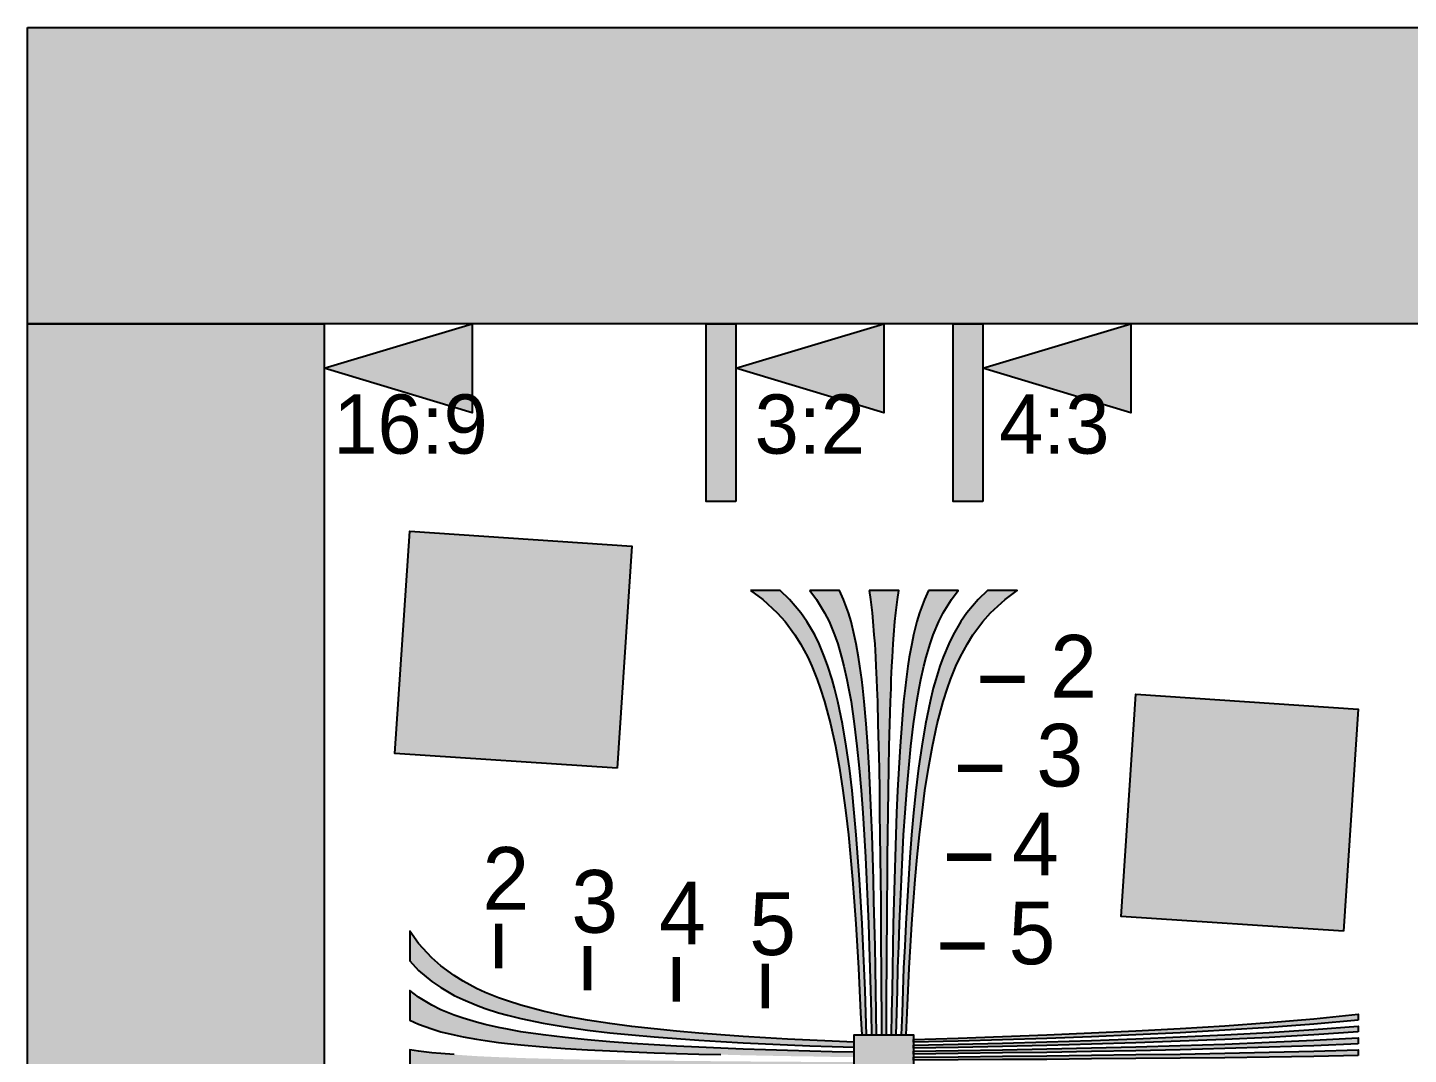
# Model space of a CAD drawing. Header units: millimetres. Extents: x 0 to 297, y 0 to 210.
# Drawn here: x 0 to 81.5, y 149.4 to 210 of the extents above; entities that cross this region are included whole.
import ezdxf

# ---------------------------------------------------------------- set-up
doc = ezdxf.new("R2010")
doc.units = ezdxf.units.MM
for name, color, linetype in [('FRAME', 7, 'Continuous'), ('GLUE', 1, 'Continuous'), ('LABELS', 7, 'Continuous'), ('PERIPHERY', 7, 'Continuous'), ('SFR', 7, 'Continuous')]:
    doc.layers.add(name, color=color, linetype=linetype)

msp = doc.modelspace()

# ---------------------------------------------------------------- hatches: boundary and pattern name
at = {"layer": 'FRAME', "true_color": 0x000000}
h = msp.add_hatch(color=7, dxfattribs=at)
h.dxf.hatch_style = 1
h.paths.add_polyline_path([(0, 210), (179.058, 210), (179.058, 192.5), (0, 192.5), (0, 210)])
h = msp.add_hatch(color=7, dxfattribs=at)
h.dxf.hatch_style = 1
h.paths.add_polyline_path([(0, 192.5), (17.5, 192.5), (17.5, 17.5), (0, 17.5), (0, 192.5)])
h = msp.add_hatch(color=7, dxfattribs=at)
h.dxf.hatch_style = 1
h.paths.add_polyline_path([(26.25, 192.5), (26.25, 187.25), (17.5, 189.875), (26.25, 192.5)])
h = msp.add_hatch(color=7, dxfattribs=at)
h.dxf.hatch_style = 1
h.paths.add_polyline_path([(41.808, 182), (40.058, 182), (40.058, 192.5), (41.808, 192.5), (41.808, 182)])
h = msp.add_hatch(color=7, dxfattribs=at)
h.dxf.hatch_style = 1
h.paths.add_polyline_path([(50.558, 192.5), (50.558, 187.25), (41.808, 189.875), (50.558, 192.5)])
h = msp.add_hatch(color=7, dxfattribs=at)
h.dxf.hatch_style = 1
h.paths.add_polyline_path([(56.394, 182), (54.644, 182), (54.644, 192.5), (56.394, 192.5), (56.394, 182)])
h = msp.add_hatch(color=7, dxfattribs=at)
h.dxf.hatch_style = 1
h.paths.add_polyline_path([(65.144, 192.5), (65.144, 187.25), (56.394, 189.875), (65.144, 192.5)])
at = {"layer": 'PERIPHERY', "true_color": 0x000000}
h = msp.add_hatch(color=7, dxfattribs=at)
h.dxf.hatch_style = 1
h.paths.add_polyline_path([(42.683, 176.75), (43.4, 176.225), (44.257, 175.438), (44.721, 174.913), (45.307, 174.125), (45.64, 173.6), (46.06, 172.813), (46.305, 172.288), (46.62, 171.5), (46.803, 170.975), (47.057, 170.188), (47.407, 168.875), (47.696, 167.563), (47.933, 166.25), (48.134, 164.938), (48.309, 163.625), (48.457, 162.312), (48.589, 161), (48.702, 159.687), (48.807, 158.375), (48.904, 157.062), (48.982, 155.75), (49.061, 154.437), (49.122, 153.125), (49.184, 151.812), (49.245, 150.5), (49.534, 150.5), (49.49, 151.812), (49.446, 153.125), (49.393, 154.437), (49.332, 155.75), (49.271, 157.062), (49.192, 158.375), (49.113, 159.687), (49.026, 161), (48.921, 162.312), (48.807, 163.625), (48.676, 164.938), (48.518, 166.25), (48.326, 167.563), (48.107, 168.875), (47.836, 170.188), (47.643, 170.975), (47.495, 171.5), (47.25, 172.288), (47.057, 172.813), (46.733, 173.6), (46.471, 174.125), (46.016, 174.913), (45.657, 175.438), (44.992, 176.225), (44.432, 176.75), (42.683, 176.75)])
h = msp.add_hatch(color=7, dxfattribs=at)
h.dxf.hatch_style = 1
h.paths.add_polyline_path([(46.182, 176.75), (46.576, 176.225), (47.057, 175.438), (47.32, 174.913), (47.644, 174.125), (47.828, 173.6), (48.055, 172.813), (48.195, 172.288), (48.37, 171.5), (48.475, 170.975), (48.615, 170.188), (48.807, 168.875), (48.965, 167.563), (49.096, 166.25), (49.21, 164.938), (49.307, 163.625), (49.394, 162.312), (49.464, 161), (49.525, 159.687), (49.587, 158.375), (49.639, 157.062), (49.683, 155.75), (49.727, 154.437), (49.762, 153.125), (49.796, 151.812), (49.832, 150.5), (50.12, 150.5), (50.103, 151.812), (50.076, 153.125), (50.058, 154.437), (50.032, 155.75), (50.006, 157.062), (49.971, 158.375), (49.937, 159.687), (49.902, 161), (49.858, 162.312), (49.805, 163.625), (49.753, 164.938), (49.683, 166.25), (49.604, 167.563), (49.507, 168.875), (49.394, 170.188), (49.306, 170.975), (49.245, 171.5), (49.14, 172.288), (49.061, 172.813), (48.921, 173.6), (48.807, 174.125), (48.615, 174.913), (48.457, 175.438), (48.169, 176.225), (47.932, 176.75), (46.182, 176.75), (46.182, 176.75)])
h = msp.add_hatch(color=7, dxfattribs=at)
h.dxf.hatch_style = 1
h.paths.add_polyline_path([(49.683, 176.75), (49.761, 176.225), (49.858, 175.438), (49.91, 174.913), (49.971, 174.125), (50.015, 173.6), (50.059, 172.813), (50.085, 172.288), (50.12, 171.5), (50.138, 170.975), (50.173, 170.188), (50.208, 168.875), (50.243, 167.563), (50.269, 166.25), (50.287, 164.938), (50.304, 163.625), (50.322, 162.312), (50.339, 161), (50.348, 159.687), (50.366, 158.375), (50.374, 157.062), (50.383, 155.75), (50.392, 154.437), (50.4, 153.125), (50.409, 151.812), (50.409, 150.5), (50.706, 150.5), (50.706, 151.812), (50.715, 153.125), (50.724, 154.437), (50.732, 155.75), (50.741, 157.062), (50.75, 158.375), (50.767, 159.687), (50.776, 161), (50.794, 162.312), (50.811, 163.625), (50.829, 164.938), (50.847, 166.25), (50.873, 167.563), (50.908, 168.875), (50.943, 170.188), (50.977, 170.975), (50.995, 171.5), (51.03, 172.288), (51.056, 172.813), (51.109, 173.6), (51.144, 174.125), (51.205, 174.913), (51.257, 175.438), (51.354, 176.225), (51.432, 176.75), (49.683, 176.75)])
h = msp.add_hatch(color=7, dxfattribs=at)
h.dxf.hatch_style = 1
h.paths.add_polyline_path([(53.183, 176.75), (52.946, 176.225), (52.657, 175.438), (52.5, 174.913), (52.307, 174.125), (52.202, 173.6), (52.053, 172.813), (51.975, 172.288), (51.87, 171.5), (51.809, 170.975), (51.721, 170.188), (51.607, 168.875), (51.511, 167.563), (51.432, 166.25), (51.362, 164.938), (51.31, 163.625), (51.257, 162.312), (51.213, 161), (51.178, 159.687), (51.144, 158.375), (51.108, 157.062), (51.082, 155.75), (51.056, 154.437), (51.039, 153.125), (51.012, 151.812), (50.995, 150.5), (51.284, 150.5), (51.319, 151.812), (51.353, 153.125), (51.388, 154.437), (51.432, 155.75), (51.476, 157.062), (51.529, 158.375), (51.59, 159.687), (51.651, 161), (51.721, 162.312), (51.809, 163.625), (51.905, 164.938), (52.019, 166.25), (52.15, 167.563), (52.308, 168.875), (52.5, 170.188), (52.64, 170.975), (52.745, 171.5), (52.92, 172.288), (53.06, 172.813), (53.296, 173.6), (53.471, 174.125), (53.795, 174.913), (54.057, 175.438), (54.539, 176.225), (54.933, 176.75), (53.183, 176.75), (53.183, 176.75)])
h = msp.add_hatch(color=7, dxfattribs=at)
h.dxf.hatch_style = 1
h.paths.add_polyline_path([(56.682, 176.75), (56.123, 176.225), (55.458, 175.438), (55.099, 174.913), (54.644, 174.125), (54.39, 173.6), (54.057, 172.813), (53.865, 172.288), (53.62, 171.5), (53.472, 170.975), (53.279, 170.188), (53.008, 168.875), (52.789, 167.563), (52.596, 166.25), (52.439, 164.938), (52.308, 163.625), (52.194, 162.312), (52.089, 161), (52.001, 159.687), (51.923, 158.375), (51.844, 157.062), (51.783, 155.75), (51.721, 154.437), (51.669, 153.125), (51.625, 151.812), (51.581, 150.5), (51.87, 150.5), (51.931, 151.812), (51.992, 153.125), (52.053, 154.437), (52.132, 155.75), (52.211, 157.062), (52.307, 158.375), (52.412, 159.687), (52.526, 161), (52.657, 162.312), (52.806, 163.625), (52.981, 164.938), (53.182, 166.25), (53.418, 167.563), (53.707, 168.875), (54.057, 170.188), (54.311, 170.975), (54.495, 171.5), (54.81, 172.288), (55.055, 172.813), (55.484, 173.6), (55.808, 174.125), (56.394, 174.913), (56.857, 175.438), (57.715, 176.225), (58.432, 176.75), (56.682, 176.75), (56.682, 176.75)])
h = msp.add_hatch(color=7, dxfattribs=at)
h.dxf.hatch_style = 1
h.paths.add_polyline_path([(22.557, 154.876), (23.083, 154.316), (23.87, 153.651), (24.395, 153.293), (25.183, 152.837), (25.708, 152.584), (26.495, 152.251), (27.02, 152.059), (27.808, 151.814), (28.333, 151.665), (29.12, 151.473), (30.433, 151.201), (31.745, 150.983), (33.058, 150.79), (34.37, 150.633), (35.683, 150.501), (36.995, 150.388), (38.308, 150.283), (39.62, 150.195), (40.933, 150.116), (42.245, 150.037), (43.558, 149.976), (44.87, 149.915), (46.183, 149.862), (47.495, 149.819), (48.808, 149.775), (48.808, 150.064), (47.495, 150.125), (46.183, 150.186), (44.87, 150.247), (43.558, 150.326), (42.245, 150.405), (40.933, 150.501), (39.62, 150.606), (38.308, 150.721), (36.995, 150.852), (35.683, 151.001), (34.37, 151.175), (33.058, 151.377), (31.745, 151.613), (30.433, 151.902), (29.12, 152.252), (28.333, 152.505), (27.808, 152.689), (27.02, 153.005), (26.495, 153.25), (25.708, 153.678), (25.183, 154.002), (24.395, 154.588), (23.87, 155.052), (23.083, 155.91), (22.557, 156.627), (22.557, 154.876), (22.557, 154.876)])
h = msp.add_hatch(color=7, dxfattribs=at)
h.dxf.hatch_style = 1
h.paths.add_polyline_path([(22.557, 151.376), (23.083, 151.139), (23.87, 150.851), (24.395, 150.693), (25.183, 150.5), (25.708, 150.395), (26.495, 150.246), (27.02, 150.168), (27.808, 150.063), (28.333, 150.002), (29.12, 149.914), (30.433, 149.8), (31.745, 149.704), (33.058, 149.625), (34.37, 149.555), (35.683, 149.503), (36.995, 149.45), (38.308, 149.406), (39.62, 149.371), (40.933, 149.336), (42.245, 149.301), (43.558, 149.275), (44.87, 149.249), (46.183, 149.231), (47.495, 149.205), (48.808, 149.188), (48.808, 149.477), (47.495, 149.511), (46.183, 149.546), (44.87, 149.581), (43.558, 149.625), (42.245, 149.669), (40.933, 149.722), (39.62, 149.783), (38.308, 149.844), (36.995, 149.914), (35.683, 150.002), (34.37, 150.098), (33.058, 150.212), (31.745, 150.343), (30.433, 150.501), (29.12, 150.693), (28.333, 150.833), (27.808, 150.938), (27.02, 151.113), (26.495, 151.253), (25.708, 151.49), (25.183, 151.665), (24.395, 151.988), (23.87, 152.251), (23.083, 152.732), (22.557, 153.126), (22.557, 151.376), (22.557, 151.376)])
h = msp.add_hatch(color=7, dxfattribs=at)
h.dxf.hatch_style = 1
h.paths.add_polyline_path([(78.557, 151.377), (75.932, 151.14), (73.307, 150.939), (70.682, 150.773), (68.057, 150.625), (65.432, 150.502), (62.807, 150.397), (60.182, 150.292), (57.557, 150.213), (54.932, 150.134), (52.307, 150.064), (52.307, 150.239), (54.932, 150.318), (57.557, 150.405), (60.182, 150.502), (62.807, 150.615), (65.432, 150.738), (68.057, 150.878), (70.682, 151.044), (73.307, 151.228), (75.932, 151.455), (78.557, 151.727), (78.557, 151.377)])
h = msp.add_hatch(color=7, dxfattribs=at)
h.dxf.hatch_style = 1
h.paths.add_polyline_path([(78.557, 150.677), (75.932, 150.502), (73.307, 150.353), (70.682, 150.231), (68.057, 150.126), (65.432, 150.038), (62.807, 149.96), (60.182, 149.881), (57.557, 149.82), (54.932, 149.767), (52.307, 149.714), (52.307, 149.889), (54.932, 149.95), (57.557, 150.012), (60.182, 150.09), (62.807, 150.178), (65.432, 150.266), (68.057, 150.379), (70.682, 150.501), (73.307, 150.65), (75.932, 150.816), (78.557, 151.026), (78.557, 150.677)])
h = msp.add_hatch(color=7, dxfattribs=at)
h.dxf.hatch_style = 1
h.paths.add_polyline_path([(52.308, 147), (48.807, 147), (48.807, 150.5), (52.308, 150.5), (52.308, 147)])
h = msp.add_hatch(color=7, dxfattribs=at)
h.dxf.hatch_style = 1
h.paths.add_polyline_path([(78.557, 149.977), (75.932, 149.863), (73.307, 149.776), (70.682, 149.697), (68.057, 149.627), (65.432, 149.566), (62.807, 149.522), (60.182, 149.469), (57.557, 149.434), (54.932, 149.399), (52.307, 149.365), (52.307, 149.539), (54.932, 149.583), (57.557, 149.627), (60.182, 149.679), (62.807, 149.741), (65.432, 149.802), (68.057, 149.881), (70.682, 149.96), (73.307, 150.065), (75.932, 150.187), (78.557, 150.327), (78.557, 149.977)])
h = msp.add_hatch(color=7, dxfattribs=at)
h.dxf.hatch_style = 1
h.paths.add_polyline_path([(22.557, 147.876), (23.083, 147.955), (23.87, 148.051), (24.395, 148.104), (25.183, 148.165), (25.708, 148.209), (26.495, 148.252), (27.02, 148.279), (27.808, 148.313), (28.333, 148.331), (29.12, 148.366), (30.433, 148.401), (31.745, 148.436), (33.058, 148.462), (34.37, 148.48), (35.683, 148.497), (36.995, 148.515), (38.308, 148.533), (39.62, 148.541), (40.933, 148.559), (42.245, 148.568), (43.558, 148.576), (44.87, 148.585), (46.183, 148.593), (47.495, 148.602), (48.808, 148.602), (48.808, 148.9), (47.495, 148.9), (46.183, 148.908), (44.87, 148.917), (43.558, 148.926), (42.245, 148.934), (40.933, 148.943), (39.62, 148.96), (38.308, 148.969), (36.995, 148.987), (35.683, 149.005), (34.37, 149.022), (33.058, 149.04), (31.745, 149.066), (30.433, 149.101), (29.12, 149.136), (28.333, 149.171), (27.808, 149.188), (27.02, 149.223), (26.495, 149.249), (25.708, 149.302), (25.183, 149.337), (24.395, 149.398), (23.87, 149.451), (23.083, 149.547), (22.557, 149.626), (22.557, 147.876), (22.557, 147.876)])
h = msp.add_hatch(color=7, dxfattribs=at)
h.dxf.hatch_style = 1
h.paths.add_polyline_path([(78.557, 149.277), (75.932, 149.233), (73.307, 149.189), (70.682, 149.154), (68.057, 149.128), (65.432, 149.101), (62.807, 149.084), (60.182, 149.058), (57.557, 149.04), (54.932, 149.031), (52.307, 149.014), (52.307, 149.189), (54.932, 149.215), (57.557, 149.241), (60.182, 149.267), (62.807, 149.302), (65.432, 149.337), (68.057, 149.372), (70.682, 149.424), (73.307, 149.477), (75.932, 149.547), (78.557, 149.626), (78.557, 149.277)])
at = {"layer": 'SFR', "true_color": 0x000000}
h = msp.add_hatch(color=7, dxfattribs=at)
h.dxf.hatch_style = 1
h.paths.add_polyline_path([(34.808, 166.25), (21.683, 167.125), (22.557, 180.25), (35.683, 179.375), (34.808, 166.25)])
h = msp.add_hatch(color=7, dxfattribs=at)
h.dxf.hatch_style = 1
h.paths.add_polyline_path([(77.683, 156.625), (64.558, 157.5), (65.433, 170.625), (78.558, 169.75), (77.683, 156.625)])

# ---------------------------------------------------------------- linework, layer by layer
at = {"layer": 'FRAME', "color": 250}
for points in [[(0, 210), (179.058, 210), (179.058, 192.5), (0, 192.5), (0, 210)], [(0, 192.5), (17.5, 192.5), (17.5, 17.5), (0, 17.5), (0, 192.5)], [(26.25, 192.5), (26.25, 187.25), (17.5, 189.875), (26.25, 192.5)], [(41.808, 182), (40.058, 182), (40.058, 192.5), (41.808, 192.5), (41.808, 182)], [(50.558, 192.5), (50.558, 187.25), (41.808, 189.875), (50.558, 192.5)], [(56.394, 182), (54.644, 182), (54.644, 192.5), (56.394, 192.5), (56.394, 182)], [(65.144, 192.5), (65.144, 187.25), (56.394, 189.875), (65.144, 192.5)]]:
    msp.add_lwpolyline(points, close=True, dxfattribs=at)
at = {"layer": 'FRAME', "color": 250, "true_color": 0x000000}
for points in [[(0, 210), (0, 192.5), (179.058, 192.5)], [(179.058, 192.5), (179.058, 210), (0, 210)], [(0, 192.5), (0, 17.5), (17.5, 17.5)], [(17.5, 17.5), (17.5, 192.5), (0, 192.5)], [(17.5, 189.875), (26.25, 187.25), (26.25, 192.5)], [(41.808, 182), (41.808, 192.5), (40.058, 192.5)], [(40.058, 192.5), (40.058, 182), (41.808, 182)], [(41.808, 189.875), (50.558, 187.25), (50.558, 192.5)], [(56.394, 182), (56.394, 192.5), (54.644, 192.5)], [(54.644, 192.5), (54.644, 182), (56.394, 182)], [(56.394, 189.875), (65.144, 187.25), (65.144, 192.5)]]:
    msp.add_solid(points, dxfattribs=at)
at = {"layer": 'GLUE', "color": 1, "lineweight": 18}
msp.add_lwpolyline([(0, 0), (297, 0), (297, 210), (0, 210), (0, 0)], dxfattribs=at)
at = {"layer": 'PERIPHERY', "color": 250}
for points in [[(42.683, 176.75), (43.4, 176.225), (44.257, 175.438), (44.721, 174.913), (45.307, 174.125), (45.64, 173.6), (46.06, 172.813), (46.305, 172.288), (46.62, 171.5), (46.803, 170.975), (47.057, 170.188), (47.407, 168.875), (47.696, 167.563), (47.933, 166.25), (48.134, 164.938), (48.309, 163.625), (48.457, 162.312), (48.589, 161), (48.702, 159.687), (48.807, 158.375), (48.904, 157.062), (48.982, 155.75), (49.061, 154.437), (49.122, 153.125), (49.184, 151.812), (49.245, 150.5), (49.534, 150.5), (49.49, 151.812), (49.446, 153.125), (49.393, 154.437), (49.332, 155.75), (49.271, 157.062), (49.192, 158.375), (49.113, 159.687), (49.026, 161), (48.921, 162.312), (48.807, 163.625), (48.676, 164.938), (48.518, 166.25), (48.326, 167.563), (48.107, 168.875), (47.836, 170.188), (47.643, 170.975), (47.495, 171.5), (47.25, 172.288), (47.057, 172.813), (46.733, 173.6), (46.471, 174.125), (46.016, 174.913), (45.657, 175.438), (44.992, 176.225), (44.432, 176.75), (42.683, 176.75)], [(46.182, 176.75), (46.576, 176.225), (47.057, 175.438), (47.32, 174.913), (47.644, 174.125), (47.828, 173.6), (48.055, 172.813), (48.195, 172.288), (48.37, 171.5), (48.475, 170.975), (48.615, 170.188), (48.807, 168.875), (48.965, 167.563), (49.096, 166.25), (49.21, 164.938), (49.307, 163.625), (49.394, 162.312), (49.464, 161), (49.525, 159.687), (49.587, 158.375), (49.639, 157.062), (49.683, 155.75), (49.727, 154.437), (49.762, 153.125), (49.796, 151.812), (49.832, 150.5), (50.12, 150.5), (50.103, 151.812), (50.076, 153.125), (50.058, 154.437), (50.032, 155.75), (50.006, 157.062), (49.971, 158.375), (49.937, 159.687), (49.902, 161), (49.858, 162.312), (49.805, 163.625), (49.753, 164.938), (49.683, 166.25), (49.604, 167.563), (49.507, 168.875), (49.394, 170.188), (49.306, 170.975), (49.245, 171.5), (49.14, 172.288), (49.061, 172.813), (48.921, 173.6), (48.807, 174.125), (48.615, 174.913), (48.457, 175.438), (48.169, 176.225), (47.932, 176.75), (46.182, 176.75), (46.182, 176.75)], [(49.683, 176.75), (49.761, 176.225), (49.858, 175.438), (49.91, 174.913), (49.971, 174.125), (50.015, 173.6), (50.059, 172.813), (50.085, 172.288), (50.12, 171.5), (50.138, 170.975), (50.173, 170.188), (50.208, 168.875), (50.243, 167.563), (50.269, 166.25), (50.287, 164.938), (50.304, 163.625), (50.322, 162.312), (50.339, 161), (50.348, 159.687), (50.366, 158.375), (50.374, 157.062), (50.383, 155.75), (50.392, 154.437), (50.4, 153.125), (50.409, 151.812), (50.409, 150.5), (50.706, 150.5), (50.706, 151.812), (50.715, 153.125), (50.724, 154.437), (50.732, 155.75), (50.741, 157.062), (50.75, 158.375), (50.767, 159.687), (50.776, 161), (50.794, 162.312), (50.811, 163.625), (50.829, 164.938), (50.847, 166.25), (50.873, 167.563), (50.908, 168.875), (50.943, 170.188), (50.977, 170.975), (50.995, 171.5), (51.03, 172.288), (51.056, 172.813), (51.109, 173.6), (51.144, 174.125), (51.205, 174.913), (51.257, 175.438), (51.354, 176.225), (51.432, 176.75), (49.683, 176.75)], [(53.183, 176.75), (52.946, 176.225), (52.657, 175.438), (52.5, 174.913), (52.307, 174.125), (52.202, 173.6), (52.053, 172.813), (51.975, 172.288), (51.87, 171.5), (51.809, 170.975), (51.721, 170.188), (51.607, 168.875), (51.511, 167.563), (51.432, 166.25), (51.362, 164.938), (51.31, 163.625), (51.257, 162.312), (51.213, 161), (51.178, 159.687), (51.144, 158.375), (51.108, 157.062), (51.082, 155.75), (51.056, 154.437), (51.039, 153.125), (51.012, 151.812), (50.995, 150.5), (51.284, 150.5), (51.319, 151.812), (51.353, 153.125), (51.388, 154.437), (51.432, 155.75), (51.476, 157.062), (51.529, 158.375), (51.59, 159.687), (51.651, 161), (51.721, 162.312), (51.809, 163.625), (51.905, 164.938), (52.019, 166.25), (52.15, 167.563), (52.308, 168.875), (52.5, 170.188), (52.64, 170.975), (52.745, 171.5), (52.92, 172.288), (53.06, 172.813), (53.296, 173.6), (53.471, 174.125), (53.795, 174.913), (54.057, 175.438), (54.539, 176.225), (54.933, 176.75), (53.183, 176.75), (53.183, 176.75)], [(56.682, 176.75), (56.123, 176.225), (55.458, 175.438), (55.099, 174.913), (54.644, 174.125), (54.39, 173.6), (54.057, 172.813), (53.865, 172.288), (53.62, 171.5), (53.472, 170.975), (53.279, 170.188), (53.008, 168.875), (52.789, 167.563), (52.596, 166.25), (52.439, 164.938), (52.308, 163.625), (52.194, 162.312), (52.089, 161), (52.001, 159.687), (51.923, 158.375), (51.844, 157.062), (51.783, 155.75), (51.721, 154.437), (51.669, 153.125), (51.625, 151.812), (51.581, 150.5), (51.87, 150.5), (51.931, 151.812), (51.992, 153.125), (52.053, 154.437), (52.132, 155.75), (52.211, 157.062), (52.307, 158.375), (52.412, 159.687), (52.526, 161), (52.657, 162.312), (52.806, 163.625), (52.981, 164.938), (53.182, 166.25), (53.418, 167.563), (53.707, 168.875), (54.057, 170.188), (54.311, 170.975), (54.495, 171.5), (54.81, 172.288), (55.055, 172.813), (55.484, 173.6), (55.808, 174.125), (56.394, 174.913), (56.857, 175.438), (57.715, 176.225), (58.432, 176.75), (56.682, 176.75), (56.682, 176.75)], [(22.557, 154.876), (23.083, 154.316), (23.87, 153.651), (24.395, 153.293), (25.183, 152.837), (25.708, 152.584), (26.495, 152.251), (27.02, 152.059), (27.808, 151.814), (28.333, 151.665), (29.12, 151.473), (30.433, 151.201), (31.745, 150.983), (33.058, 150.79), (34.37, 150.633), (35.683, 150.501), (36.995, 150.388), (38.308, 150.283), (39.62, 150.195), (40.933, 150.116), (42.245, 150.037), (43.558, 149.976), (44.87, 149.915), (46.183, 149.862), (47.495, 149.819), (48.808, 149.775), (48.808, 150.064), (47.495, 150.125), (46.183, 150.186), (44.87, 150.247), (43.558, 150.326), (42.245, 150.405), (40.933, 150.501), (39.62, 150.606), (38.308, 150.721), (36.995, 150.852), (35.683, 151.001), (34.37, 151.175), (33.058, 151.377), (31.745, 151.613), (30.433, 151.902), (29.12, 152.252), (28.333, 152.505), (27.808, 152.689), (27.02, 153.005), (26.495, 153.25), (25.708, 153.678), (25.183, 154.002), (24.395, 154.588), (23.87, 155.052), (23.083, 155.91), (22.557, 156.627), (22.557, 154.876), (22.557, 154.876)], [(78.557, 151.377), (75.932, 151.14), (73.307, 150.939), (70.682, 150.773), (68.057, 150.625), (65.432, 150.502), (62.807, 150.397), (60.182, 150.292), (57.557, 150.213), (54.932, 150.134), (52.307, 150.064), (52.307, 150.239), (54.932, 150.318), (57.557, 150.405), (60.182, 150.502), (62.807, 150.615), (65.432, 150.738), (68.057, 150.878), (70.682, 151.044), (73.307, 151.228), (75.932, 151.455), (78.557, 151.727), (78.557, 151.377)], [(78.557, 150.677), (75.932, 150.502), (73.307, 150.353), (70.682, 150.231), (68.057, 150.126), (65.432, 150.038), (62.807, 149.96), (60.182, 149.881), (57.557, 149.82), (54.932, 149.767), (52.307, 149.714), (52.307, 149.889), (54.932, 149.95), (57.557, 150.012), (60.182, 150.09), (62.807, 150.178), (65.432, 150.266), (68.057, 150.379), (70.682, 150.501), (73.307, 150.65), (75.932, 150.816), (78.557, 151.026), (78.557, 150.677)], [(52.308, 147), (48.807, 147), (48.807, 150.5), (52.308, 150.5), (52.308, 147)], [(78.557, 149.977), (75.932, 149.863), (73.307, 149.776), (70.682, 149.697), (68.057, 149.627), (65.432, 149.566), (62.807, 149.522), (60.182, 149.469), (57.557, 149.434), (54.932, 149.399), (52.307, 149.365), (52.307, 149.539), (54.932, 149.583), (57.557, 149.627), (60.182, 149.679), (62.807, 149.741), (65.432, 149.802), (68.057, 149.881), (70.682, 149.96), (73.307, 150.065), (75.932, 150.187), (78.557, 150.327), (78.557, 149.977)], [(78.557, 149.277), (75.932, 149.233), (73.307, 149.189), (70.682, 149.154), (68.057, 149.128), (65.432, 149.101), (62.807, 149.084), (60.182, 149.058), (57.557, 149.04), (54.932, 149.031), (52.307, 149.014), (52.307, 149.189), (54.932, 149.215), (57.557, 149.241), (60.182, 149.267), (62.807, 149.302), (65.432, 149.337), (68.057, 149.372), (70.682, 149.424), (73.307, 149.477), (75.932, 149.547), (78.557, 149.626), (78.557, 149.277)]]:
    msp.add_lwpolyline(points, close=True, dxfattribs=at)
at = {"layer": 'PERIPHERY', "color": 250, "lineweight": 35, "const_width": 0.437}
for points in [[(56.245, 171.5), (58.87, 171.5)], [(54.933, 166.25), (57.558, 166.25)], [(54.277, 161), (56.902, 161)], [(27.808, 154.439), (27.808, 157.064)], [(33.058, 153.126), (33.058, 155.751)], [(53.883, 155.75), (56.508, 155.75)], [(38.308, 152.47), (38.308, 155.095)], [(43.557, 152.076), (43.557, 154.701)]]:
    msp.add_lwpolyline(points, dxfattribs=at)
at = {"layer": 'PERIPHERY', "color": 250}
for points in [[(48.808, 149.188), (48.808, 149.477), (47.495, 149.511), (46.183, 149.546), (44.87, 149.581), (43.558, 149.625), (42.245, 149.669), (40.933, 149.722), (39.62, 149.783), (38.308, 149.844), (36.995, 149.914), (35.683, 150.002), (34.37, 150.098), (33.058, 150.212), (31.745, 150.343), (30.433, 150.501), (29.12, 150.693), (28.333, 150.833), (27.808, 150.938), (27.02, 151.113), (26.495, 151.253), (25.708, 151.49), (25.183, 151.665), (24.395, 151.988), (23.87, 152.251), (23.083, 152.732), (22.557, 153.126), (22.557, 151.376), (22.557, 151.376), (22.557, 151.376), (23.083, 151.139), (23.87, 150.851), (24.395, 150.693), (25.183, 150.5), (25.708, 150.395), (26.495, 150.246), (27.02, 150.168), (27.808, 150.063), (28.333, 150.002), (29.12, 149.914), (30.433, 149.8), (31.745, 149.704), (33.058, 149.625), (34.37, 149.555), (35.683, 149.503), (36.995, 149.45), (38.308, 149.406), (39.62, 149.371), (40.933, 149.336)], [(25.183, 149.337), (24.395, 149.398), (23.87, 149.451), (23.083, 149.547), (22.557, 149.626), (22.557, 147.876)]]:
    msp.add_lwpolyline(points, dxfattribs=at)
at = {"layer": 'PERIPHERY', "color": 250, "true_color": 0x000000}
for points in [[(44.432, 176.75), (42.683, 176.75), (43.4, 176.225)], [(44.432, 176.75), (43.4, 176.225), (44.257, 175.438)], [(44.432, 176.75), (44.257, 175.438), (44.721, 174.913)], [(44.432, 176.75), (44.721, 174.913), (45.307, 174.125)], [(44.432, 176.75), (45.307, 174.125), (45.64, 173.6)], [(44.432, 176.75), (45.64, 173.6), (46.06, 172.813)], [(44.432, 176.75), (46.06, 172.813), (46.305, 172.288)], [(44.432, 176.75), (46.305, 172.288), (48.326, 167.563)], [(44.432, 176.75), (48.326, 167.563), (48.107, 168.875)], [(44.432, 176.75), (48.107, 168.875), (47.836, 170.188)], [(44.432, 176.75), (47.836, 170.188), (47.643, 170.975)], [(44.432, 176.75), (47.643, 170.975), (47.495, 171.5)], [(44.432, 176.75), (47.495, 171.5), (47.25, 172.288)], [(44.432, 176.75), (47.25, 172.288), (47.057, 172.813)], [(44.432, 176.75), (47.057, 172.813), (46.733, 173.6)], [(44.432, 176.75), (46.733, 173.6), (46.471, 174.125)], [(44.432, 176.75), (46.471, 174.125), (46.016, 174.913)], [(44.432, 176.75), (46.016, 174.913), (45.657, 175.438)], [(45.657, 175.438), (44.992, 176.225), (44.432, 176.75)], [(46.182, 176.75), (46.576, 176.225), (48.921, 173.6)], [(46.182, 176.75), (48.921, 173.6), (48.807, 174.125)], [(46.182, 176.75), (48.807, 174.125), (48.615, 174.913)], [(46.182, 176.75), (48.615, 174.913), (48.457, 175.438)], [(46.182, 176.75), (48.457, 175.438), (48.169, 176.225)], [(46.182, 176.75), (48.169, 176.225), (47.932, 176.75)], [(46.576, 176.225), (47.057, 175.438), (49.14, 172.288)], [(46.576, 176.225), (49.14, 172.288), (49.061, 172.813)], [(46.576, 176.225), (49.061, 172.813), (48.921, 173.6)], [(51.432, 176.75), (49.683, 176.75), (49.761, 176.225)], [(51.432, 176.75), (49.761, 176.225), (49.858, 175.438)], [(51.432, 176.75), (49.858, 175.438), (49.91, 174.913)], [(51.432, 176.75), (49.91, 174.913), (49.971, 174.125)], [(51.432, 176.75), (49.971, 174.125), (50.015, 173.6)], [(51.432, 176.75), (50.015, 173.6), (50.059, 172.813)], [(51.432, 176.75), (50.059, 172.813), (50.085, 172.288)], [(51.432, 176.75), (50.085, 172.288), (50.12, 171.5)], [(51.432, 176.75), (50.12, 171.5), (50.138, 170.975)], [(51.432, 176.75), (50.138, 170.975), (50.173, 170.188)], [(51.432, 176.75), (50.173, 170.188), (50.208, 168.875)], [(50.208, 168.875), (51.354, 176.225), (51.432, 176.75)], [(50.208, 168.875), (51.257, 175.438), (51.354, 176.225)], [(53.183, 176.75), (51.213, 161), (51.178, 159.687)], [(53.183, 176.75), (51.178, 159.687), (52.15, 167.563)], [(53.183, 176.75), (51.257, 162.312), (51.213, 161)], [(53.183, 176.75), (51.31, 163.625), (51.257, 162.312)], [(53.183, 176.75), (51.362, 164.938), (51.31, 163.625)], [(53.183, 176.75), (51.432, 166.25), (51.362, 164.938)], [(53.183, 176.75), (51.511, 167.563), (51.432, 166.25)], [(53.183, 176.75), (51.607, 168.875), (51.511, 167.563)], [(53.183, 176.75), (51.721, 170.188), (51.607, 168.875)], [(53.183, 176.75), (51.809, 170.975), (51.721, 170.188)], [(53.183, 176.75), (51.87, 171.5), (51.809, 170.975)], [(53.183, 176.75), (51.975, 172.288), (51.87, 171.5)], [(53.183, 176.75), (52.053, 172.813), (51.975, 172.288)], [(53.183, 176.75), (52.202, 173.6), (52.053, 172.813)], [(53.183, 176.75), (52.15, 167.563), (52.308, 168.875)], [(53.183, 176.75), (52.307, 174.125), (52.202, 173.6)], [(53.183, 176.75), (52.5, 174.913), (52.307, 174.125)], [(53.183, 176.75), (52.308, 168.875), (52.5, 170.188)], [(53.183, 176.75), (52.657, 175.438), (52.5, 174.913)], [(53.183, 176.75), (52.5, 170.188), (52.64, 170.975)], [(53.183, 176.75), (52.64, 170.975), (52.745, 171.5)], [(53.183, 176.75), (52.946, 176.225), (52.657, 175.438)], [(53.183, 176.75), (52.745, 171.5), (52.92, 172.288)], [(56.682, 176.75), (53.008, 168.875), (52.789, 167.563)], [(56.682, 176.75), (52.789, 167.563), (54.81, 172.288)], [(53.183, 176.75), (52.92, 172.288), (53.06, 172.813)], [(56.682, 176.75), (53.279, 170.188), (53.008, 168.875)], [(53.183, 176.75), (53.06, 172.813), (53.296, 173.6)], [(53.183, 176.75), (53.296, 173.6), (53.471, 174.125)], [(53.183, 176.75), (53.471, 174.125), (53.795, 174.913)], [(53.183, 176.75), (53.795, 174.913), (54.057, 175.438)], [(53.183, 176.75), (54.057, 175.438), (54.539, 176.225)], [(53.183, 176.75), (54.539, 176.225), (54.933, 176.75)], [(56.682, 176.75), (53.472, 170.975), (53.279, 170.188)], [(56.682, 176.75), (53.62, 171.5), (53.472, 170.975)], [(56.682, 176.75), (53.865, 172.288), (53.62, 171.5)], [(56.682, 176.75), (54.057, 172.813), (53.865, 172.288)], [(56.682, 176.75), (54.39, 173.6), (54.057, 172.813)], [(56.682, 176.75), (54.644, 174.125), (54.39, 173.6)], [(56.682, 176.75), (55.099, 174.913), (54.644, 174.125)], [(56.682, 176.75), (54.81, 172.288), (55.055, 172.813)], [(56.682, 176.75), (55.055, 172.813), (55.484, 173.6)], [(56.682, 176.75), (55.458, 175.438), (55.099, 174.913)], [(56.682, 176.75), (56.123, 176.225), (55.458, 175.438)], [(56.682, 176.75), (55.484, 173.6), (55.808, 174.125)], [(56.682, 176.75), (55.808, 174.125), (56.394, 174.913)], [(56.682, 176.75), (56.394, 174.913), (56.857, 175.438)], [(56.682, 176.75), (56.857, 175.438), (57.715, 176.225)], [(56.682, 176.75), (57.715, 176.225), (58.432, 176.75)], [(47.057, 175.438), (47.32, 174.913), (49.306, 170.975)], [(47.057, 175.438), (49.306, 170.975), (49.245, 171.5)], [(47.057, 175.438), (49.245, 171.5), (49.14, 172.288)], [(50.208, 168.875), (51.205, 174.913), (51.257, 175.438)], [(47.32, 174.913), (47.644, 174.125), (49.394, 170.188)], [(47.32, 174.913), (49.394, 170.188), (49.306, 170.975)], [(50.208, 168.875), (51.144, 174.125), (51.205, 174.913)], [(47.644, 174.125), (47.828, 173.6), (49.507, 168.875)], [(47.644, 174.125), (49.507, 168.875), (49.394, 170.188)], [(50.208, 168.875), (51.109, 173.6), (51.144, 174.125)], [(47.828, 173.6), (48.055, 172.813), (49.604, 167.563)], [(47.828, 173.6), (49.604, 167.563), (49.507, 168.875)], [(50.208, 168.875), (51.056, 172.813), (51.109, 173.6)], [(46.305, 172.288), (46.62, 171.5), (48.326, 167.563)], [(48.055, 172.813), (48.195, 172.288), (49.604, 167.563)], [(48.195, 172.288), (48.37, 171.5), (49.683, 166.25)], [(48.195, 172.288), (49.683, 166.25), (49.604, 167.563)], [(50.208, 168.875), (51.03, 172.288), (51.056, 172.813)], [(50.208, 168.875), (50.995, 171.5), (51.03, 172.288)], [(52.789, 167.563), (54.495, 171.5), (54.81, 172.288)], [(46.62, 171.5), (46.803, 170.975), (48.518, 166.25)], [(46.62, 171.5), (48.518, 166.25), (48.326, 167.563)], [(48.37, 171.5), (48.475, 170.975), (49.753, 164.938)], [(48.37, 171.5), (49.753, 164.938), (49.683, 166.25)], [(50.208, 168.875), (50.977, 170.975), (50.995, 171.5)], [(52.789, 167.563), (54.311, 170.975), (54.495, 171.5)], [(46.803, 170.975), (47.057, 170.188), (48.518, 166.25)], [(48.475, 170.975), (48.615, 170.188), (49.805, 163.625)], [(48.475, 170.975), (49.805, 163.625), (49.753, 164.938)], [(50.208, 168.875), (50.943, 170.188), (50.977, 170.975)], [(52.789, 167.563), (54.057, 170.188), (54.311, 170.975)], [(47.057, 170.188), (47.407, 168.875), (48.676, 164.938)], [(47.057, 170.188), (48.676, 164.938), (48.518, 166.25)], [(48.615, 170.188), (48.807, 168.875), (49.858, 162.312)], [(48.615, 170.188), (49.858, 162.312), (49.805, 163.625)], [(50.208, 168.875), (50.908, 168.875), (50.943, 170.188)], [(52.789, 167.563), (53.707, 168.875), (54.057, 170.188)], [(47.407, 168.875), (47.696, 167.563), (48.921, 162.312)], [(47.407, 168.875), (48.921, 162.312), (48.807, 163.625)], [(47.407, 168.875), (48.807, 163.625), (48.676, 164.938)], [(48.807, 168.875), (48.965, 167.563), (49.937, 159.687)], [(48.807, 168.875), (49.937, 159.687), (49.902, 161)], [(48.807, 168.875), (49.902, 161), (49.858, 162.312)], [(50.208, 168.875), (50.243, 167.563), (50.706, 150.5)], [(50.208, 168.875), (50.706, 150.5), (50.706, 151.812)], [(50.208, 168.875), (50.706, 151.812), (50.715, 153.125)], [(50.208, 168.875), (50.715, 153.125), (50.724, 154.437)], [(50.208, 168.875), (50.724, 154.437), (50.732, 155.75)], [(50.208, 168.875), (50.732, 155.75), (50.741, 157.062)], [(50.208, 168.875), (50.741, 157.062), (50.75, 158.375)], [(50.208, 168.875), (50.75, 158.375), (50.767, 159.687)], [(50.208, 168.875), (50.767, 159.687), (50.776, 161)], [(50.208, 168.875), (50.776, 161), (50.794, 162.312)], [(50.208, 168.875), (50.794, 162.312), (50.811, 163.625)], [(50.208, 168.875), (50.811, 163.625), (50.829, 164.938)], [(50.208, 168.875), (50.829, 164.938), (50.847, 166.25)], [(50.208, 168.875), (50.847, 166.25), (50.873, 167.563)], [(50.208, 168.875), (50.873, 167.563), (50.908, 168.875)], [(52.789, 167.563), (53.418, 167.563), (53.707, 168.875)], [(47.696, 167.563), (47.933, 166.25), (49.026, 161)], [(47.696, 167.563), (49.026, 161), (48.921, 162.312)], [(48.965, 167.563), (49.096, 166.25), (49.971, 158.375)], [(48.965, 167.563), (49.971, 158.375), (49.937, 159.687)], [(50.243, 167.563), (50.269, 166.25), (50.706, 150.5)], [(51.178, 159.687), (52.019, 166.25), (52.15, 167.563)], [(52.789, 167.563), (51.625, 151.812), (51.581, 150.5)], [(52.789, 167.563), (51.581, 150.5), (52.053, 154.437)], [(52.789, 167.563), (51.669, 153.125), (51.625, 151.812)], [(52.789, 167.563), (51.721, 154.437), (51.669, 153.125)], [(52.789, 167.563), (51.783, 155.75), (51.721, 154.437)], [(52.789, 167.563), (51.844, 157.062), (51.783, 155.75)], [(52.789, 167.563), (51.923, 158.375), (51.844, 157.062)], [(52.789, 167.563), (52.001, 159.687), (51.923, 158.375)], [(52.789, 167.563), (52.089, 161), (52.001, 159.687)], [(52.789, 167.563), (52.053, 154.437), (52.132, 155.75)], [(52.789, 167.563), (52.194, 162.312), (52.089, 161)], [(52.789, 167.563), (52.132, 155.75), (52.211, 157.062)], [(52.789, 167.563), (52.308, 163.625), (52.194, 162.312)], [(52.789, 167.563), (52.211, 157.062), (52.307, 158.375)], [(52.789, 167.563), (52.307, 158.375), (52.412, 159.687)], [(52.789, 167.563), (52.439, 164.938), (52.308, 163.625)], [(52.789, 167.563), (52.412, 159.687), (52.526, 161)], [(52.789, 167.563), (52.596, 166.25), (52.439, 164.938)], [(52.789, 167.563), (52.526, 161), (52.657, 162.312)], [(52.789, 167.563), (52.657, 162.312), (52.806, 163.625)], [(52.789, 167.563), (52.806, 163.625), (52.981, 164.938)], [(52.789, 167.563), (52.981, 164.938), (53.182, 166.25)], [(52.789, 167.563), (53.182, 166.25), (53.418, 167.563)], [(47.933, 166.25), (48.134, 164.938), (49.192, 158.375)], [(47.933, 166.25), (49.192, 158.375), (49.113, 159.687)], [(47.933, 166.25), (49.113, 159.687), (49.026, 161)], [(49.096, 166.25), (49.21, 164.938), (50.032, 155.75)], [(49.096, 166.25), (50.032, 155.75), (50.006, 157.062)], [(49.096, 166.25), (50.006, 157.062), (49.971, 158.375)], [(50.269, 166.25), (50.287, 164.938), (50.706, 150.5)], [(51.178, 159.687), (51.905, 164.938), (52.019, 166.25)], [(48.134, 164.938), (48.309, 163.625), (49.271, 157.062)], [(48.134, 164.938), (49.271, 157.062), (49.192, 158.375)], [(49.21, 164.938), (49.307, 163.625), (50.058, 154.437)], [(49.21, 164.938), (50.058, 154.437), (50.032, 155.75)], [(50.287, 164.938), (50.304, 163.625), (50.706, 150.5)], [(51.178, 159.687), (51.809, 163.625), (51.905, 164.938)], [(48.309, 163.625), (48.457, 162.312), (49.393, 154.437)], [(48.309, 163.625), (49.393, 154.437), (49.332, 155.75)], [(48.309, 163.625), (49.332, 155.75), (49.271, 157.062)], [(49.307, 163.625), (49.394, 162.312), (50.103, 151.812)], [(49.307, 163.625), (50.103, 151.812), (50.076, 153.125)], [(49.307, 163.625), (50.076, 153.125), (50.058, 154.437)], [(50.304, 163.625), (50.322, 162.312), (50.706, 150.5)], [(51.178, 159.687), (51.721, 162.312), (51.809, 163.625)], [(48.457, 162.312), (48.589, 161), (49.446, 153.125)], [(48.457, 162.312), (49.446, 153.125), (49.393, 154.437)], [(49.394, 162.312), (49.464, 161), (50.12, 150.5)], [(49.394, 162.312), (50.12, 150.5), (50.103, 151.812)], [(50.322, 162.312), (50.339, 161), (50.706, 150.5)], [(51.178, 159.687), (51.651, 161), (51.721, 162.312)], [(48.589, 161), (48.702, 159.687), (49.534, 150.5)], [(48.589, 161), (49.534, 150.5), (49.49, 151.812)], [(48.589, 161), (49.49, 151.812), (49.446, 153.125)], [(49.464, 161), (49.525, 159.687), (50.12, 150.5)], [(50.339, 161), (50.348, 159.687), (50.366, 158.375)], [(50.339, 161), (50.366, 158.375), (50.706, 150.5)], [(51.178, 159.687), (51.59, 159.687), (51.651, 161)], [(48.702, 159.687), (48.807, 158.375), (49.534, 150.5)], [(49.525, 159.687), (49.587, 158.375), (50.12, 150.5)], [(51.178, 159.687), (51.012, 151.812), (50.995, 150.5)], [(51.178, 159.687), (50.995, 150.5), (51.284, 150.5)], [(51.178, 159.687), (51.039, 153.125), (51.012, 151.812)], [(51.178, 159.687), (51.056, 154.437), (51.039, 153.125)], [(51.178, 159.687), (51.082, 155.75), (51.056, 154.437)], [(51.178, 159.687), (51.144, 158.375), (51.082, 155.75)], [(51.178, 159.687), (51.284, 150.5), (51.319, 151.812)], [(51.178, 159.687), (51.319, 151.812), (51.353, 153.125)], [(51.178, 159.687), (51.353, 153.125), (51.388, 154.437)], [(51.178, 159.687), (51.388, 154.437), (51.432, 155.75)], [(51.178, 159.687), (51.432, 155.75), (51.476, 157.062)], [(51.178, 159.687), (51.476, 157.062), (51.529, 158.375)], [(51.178, 159.687), (51.529, 158.375), (51.59, 159.687)], [(48.807, 158.375), (48.904, 157.062), (49.534, 150.5)], [(49.587, 158.375), (49.639, 157.062), (50.12, 150.5)], [(50.366, 158.375), (50.374, 157.062), (50.706, 150.5)], [(51.144, 158.375), (51.108, 157.062), (51.082, 155.75)], [(23.083, 155.91), (22.557, 156.627), (22.557, 154.876)], [(48.904, 157.062), (48.982, 155.75), (49.534, 150.5)], [(49.639, 157.062), (49.683, 155.75), (50.12, 150.5)], [(50.374, 157.062), (50.383, 155.75), (50.706, 150.5)], [(23.87, 155.052), (23.083, 155.91), (22.557, 154.876)], [(48.982, 155.75), (49.061, 154.437), (49.534, 150.5)], [(49.683, 155.75), (49.727, 154.437), (50.12, 150.5)], [(50.383, 155.75), (50.392, 154.437), (50.706, 150.5)], [(24.395, 154.588), (23.87, 155.052), (22.557, 154.876)], [(22.557, 154.876), (23.083, 154.316), (23.87, 153.651)], [(22.557, 154.876), (23.87, 153.651), (24.395, 153.293)], [(22.557, 154.876), (24.395, 153.293), (25.183, 152.837)], [(22.557, 154.876), (25.183, 152.837), (25.708, 152.584)], [(22.557, 154.876), (25.708, 152.584), (26.495, 152.251)], [(22.557, 154.876), (26.495, 152.251), (27.02, 152.059)], [(22.557, 154.876), (27.02, 152.059), (27.808, 151.814)], [(22.557, 154.876), (27.808, 151.814), (28.333, 151.665)], [(22.557, 154.876), (28.333, 151.665), (29.12, 151.473)], [(22.557, 154.876), (29.12, 151.473), (30.433, 151.201)], [(22.557, 154.876), (30.433, 151.201), (31.745, 150.983)], [(22.557, 154.876), (31.745, 150.983), (27.02, 153.005)], [(22.557, 154.876), (27.02, 153.005), (26.495, 153.25)], [(22.557, 154.876), (26.495, 153.25), (25.708, 153.678)], [(22.557, 154.876), (25.708, 153.678), (25.183, 154.002)], [(22.557, 154.876), (25.183, 154.002), (24.395, 154.588)], [(49.061, 154.437), (49.122, 153.125), (49.184, 151.812)], [(49.061, 154.437), (49.184, 151.812), (49.534, 150.5)], [(49.727, 154.437), (49.762, 153.125), (49.832, 150.5)], [(49.727, 154.437), (49.832, 150.5), (50.12, 150.5)], [(50.392, 154.437), (50.4, 153.125), (50.706, 150.5)], [(51.581, 150.5), (51.992, 153.125), (52.053, 154.437)], [(23.083, 152.732), (22.557, 153.126), (22.557, 151.376)], [(23.87, 152.251), (23.083, 152.732), (22.557, 151.376)], [(31.745, 150.983), (27.808, 152.689), (27.02, 153.005)], [(31.745, 150.983), (28.333, 152.505), (27.808, 152.689)], [(31.745, 150.983), (29.12, 152.252), (28.333, 152.505)], [(49.762, 153.125), (49.796, 151.812), (49.832, 150.5)], [(50.4, 153.125), (50.409, 151.812), (50.706, 150.5)], [(51.581, 150.5), (51.931, 151.812), (51.992, 153.125)], [(24.395, 151.988), (23.87, 152.251), (22.557, 151.376)], [(25.183, 151.665), (24.395, 151.988), (22.557, 151.376)], [(25.708, 151.49), (25.183, 151.665), (22.557, 151.376)], [(31.745, 150.983), (30.433, 151.902), (29.12, 152.252)], [(31.745, 150.983), (31.745, 151.613), (30.433, 151.902)], [(49.184, 151.812), (49.245, 150.5), (49.534, 150.5)], [(50.409, 151.812), (50.409, 150.5), (50.706, 150.5)], [(51.581, 150.5), (51.87, 150.5), (51.931, 151.812)], [(78.557, 151.377), (78.557, 151.727), (75.932, 151.455)], [(26.495, 151.253), (25.708, 151.49), (22.557, 151.376)], [(22.557, 151.376), (23.083, 151.139), (23.87, 150.851)], [(22.557, 151.376), (23.87, 150.851), (24.395, 150.693)], [(22.557, 151.376), (24.395, 150.693), (25.183, 150.5)], [(22.557, 151.376), (25.183, 150.5), (25.708, 150.395)], [(22.557, 151.376), (25.708, 150.395), (26.495, 150.246)], [(22.557, 151.376), (26.495, 150.246), (27.02, 150.168)], [(22.557, 151.376), (27.02, 150.168), (27.808, 150.063)], [(22.557, 151.376), (27.808, 150.063), (28.333, 150.002)], [(22.557, 151.376), (28.333, 150.002), (29.12, 149.914)], [(22.557, 151.376), (29.12, 149.914), (30.433, 149.8)], [(22.557, 151.376), (30.433, 149.8), (31.745, 149.704)], [(22.557, 151.376), (31.745, 149.704), (33.058, 149.625)], [(22.557, 151.376), (33.058, 149.625), (34.37, 149.555)], [(22.557, 151.376), (34.37, 149.555), (35.683, 149.503)], [(22.557, 151.376), (35.683, 149.503), (36.995, 149.45)], [(22.557, 151.376), (36.995, 149.45), (38.308, 149.406)], [(22.557, 151.376), (38.308, 149.406), (39.62, 149.371)], [(22.557, 151.376), (39.62, 149.371), (31.745, 150.343)], [(22.557, 151.376), (31.745, 150.343), (30.433, 150.501)], [(22.557, 151.376), (30.433, 150.501), (29.12, 150.693)], [(22.557, 151.376), (29.12, 150.693), (28.333, 150.833)], [(22.557, 151.376), (28.333, 150.833), (27.808, 150.938)], [(22.557, 151.376), (27.808, 150.938), (27.02, 151.113)], [(22.557, 151.376), (27.02, 151.113), (26.495, 151.253)], [(31.745, 150.983), (33.058, 151.377), (31.745, 151.613)], [(31.745, 150.983), (34.37, 151.175), (33.058, 151.377)], [(31.745, 150.983), (35.683, 151.001), (34.37, 151.175)], [(31.745, 150.983), (36.995, 150.852), (35.683, 151.001)], [(31.745, 150.983), (33.058, 150.79), (34.37, 150.633)], [(31.745, 150.983), (34.37, 150.633), (35.683, 150.501)], [(31.745, 150.983), (35.683, 150.501), (36.995, 150.388)], [(31.745, 150.983), (36.995, 150.388), (38.308, 150.283)], [(31.745, 150.983), (38.308, 150.283), (39.62, 150.195)], [(31.745, 150.983), (39.62, 150.195), (40.933, 150.116)], [(31.745, 150.983), (40.933, 150.116), (42.245, 150.037)], [(31.745, 150.983), (42.245, 150.037), (43.558, 149.976)], [(31.745, 150.983), (43.558, 149.976), (44.87, 149.915)], [(31.745, 150.983), (44.87, 149.915), (46.183, 149.862)], [(31.745, 150.983), (46.183, 149.862), (47.495, 149.819)], [(31.745, 150.983), (47.495, 149.819), (48.808, 149.775)], [(31.745, 150.983), (48.808, 149.775), (44.87, 150.247)], [(31.745, 150.983), (44.87, 150.247), (43.558, 150.326)], [(31.745, 150.983), (43.558, 150.326), (42.245, 150.405)], [(31.745, 150.983), (42.245, 150.405), (40.933, 150.501)], [(31.745, 150.983), (40.933, 150.501), (39.62, 150.606)], [(31.745, 150.983), (39.62, 150.606), (38.308, 150.721)], [(31.745, 150.983), (38.308, 150.721), (36.995, 150.852)], [(78.557, 151.377), (65.432, 150.738), (52.307, 150.064)], [(78.557, 151.377), (52.307, 150.064), (54.932, 150.134)], [(78.557, 151.377), (54.932, 150.134), (57.557, 150.213)], [(78.557, 151.377), (57.557, 150.213), (60.182, 150.292)], [(78.557, 151.377), (60.182, 150.292), (62.807, 150.397)], [(78.557, 151.377), (62.807, 150.397), (65.432, 150.502)], [(78.557, 151.377), (68.057, 150.878), (65.432, 150.738)], [(78.557, 151.377), (65.432, 150.502), (68.057, 150.625)], [(78.557, 151.377), (70.682, 151.044), (68.057, 150.878)], [(78.557, 151.377), (68.057, 150.625), (70.682, 150.773)], [(78.557, 151.377), (73.307, 151.228), (70.682, 151.044)], [(78.557, 151.377), (70.682, 150.773), (73.307, 150.939)], [(78.557, 151.377), (75.932, 151.455), (73.307, 151.228)], [(73.307, 150.939), (75.932, 151.14), (78.557, 151.377)], [(78.557, 150.677), (78.557, 151.026), (75.932, 150.816)], [(39.62, 149.371), (33.058, 150.212), (31.745, 150.343)], [(39.62, 149.371), (34.37, 150.098), (33.058, 150.212)], [(39.62, 149.371), (35.683, 150.002), (34.37, 150.098)], [(48.808, 149.775), (46.183, 150.186), (44.87, 150.247)], [(48.808, 149.775), (47.495, 150.125), (46.183, 150.186)], [(48.808, 149.775), (48.808, 150.064), (47.495, 150.125)], [(52.308, 147), (52.308, 150.5), (48.807, 150.5)], [(48.807, 150.5), (48.807, 147), (52.308, 147)], [(65.432, 150.738), (62.807, 150.615), (52.307, 150.064)], [(78.557, 150.677), (60.182, 150.09), (52.307, 149.714)], [(78.557, 150.677), (52.307, 149.714), (54.932, 149.767)], [(62.807, 150.615), (60.182, 150.502), (52.307, 150.064)], [(60.182, 150.502), (57.557, 150.405), (52.307, 150.064)], [(57.557, 150.405), (54.932, 150.318), (52.307, 150.064)], [(54.932, 150.318), (52.307, 150.239), (52.307, 150.064)], [(60.182, 150.09), (57.557, 150.012), (52.307, 149.714)], [(57.557, 150.012), (54.932, 149.95), (52.307, 149.714)], [(78.557, 150.677), (54.932, 149.767), (57.557, 149.82)], [(78.557, 150.677), (57.557, 149.82), (60.182, 149.881)], [(78.557, 150.677), (62.807, 150.178), (60.182, 150.09)], [(78.557, 150.677), (60.182, 149.881), (62.807, 149.96)], [(78.557, 150.677), (65.432, 150.266), (62.807, 150.178)], [(78.557, 150.677), (62.807, 149.96), (65.432, 150.038)], [(78.557, 150.677), (68.057, 150.379), (65.432, 150.266)], [(78.557, 150.677), (65.432, 150.038), (68.057, 150.126)], [(78.557, 150.677), (70.682, 150.501), (68.057, 150.379)], [(78.557, 150.677), (68.057, 150.126), (70.682, 150.231)], [(78.557, 150.677), (73.307, 150.65), (70.682, 150.501)], [(78.557, 150.677), (70.682, 150.231), (73.307, 150.353)], [(78.557, 149.977), (73.307, 150.065), (70.682, 149.96)], [(78.557, 150.677), (75.932, 150.816), (73.307, 150.65)], [(73.307, 150.353), (75.932, 150.502), (78.557, 150.677)], [(78.557, 149.977), (75.932, 150.187), (73.307, 150.065)], [(78.557, 149.977), (78.557, 150.327), (75.932, 150.187)], [(22.557, 147.876), (23.083, 149.547), (22.557, 149.626)], [(22.557, 147.876), (23.87, 149.451), (23.083, 149.547)], [(22.557, 147.876), (24.395, 149.398), (23.87, 149.451)], [(22.557, 147.876), (25.183, 149.337), (24.395, 149.398)], [(39.62, 149.371), (36.995, 149.914), (35.683, 150.002)], [(39.62, 149.371), (38.308, 149.844), (36.995, 149.914)], [(39.62, 149.371), (39.62, 149.783), (38.308, 149.844)], [(39.62, 149.371), (40.933, 149.722), (39.62, 149.783)], [(39.62, 149.371), (42.245, 149.669), (40.933, 149.722)], [(39.62, 149.371), (43.558, 149.625), (42.245, 149.669)], [(39.62, 149.371), (44.87, 149.581), (43.558, 149.625)], [(39.62, 149.371), (46.183, 149.546), (44.87, 149.581)], [(39.62, 149.371), (47.495, 149.511), (46.183, 149.546)], [(39.62, 149.371), (48.808, 149.477), (47.495, 149.511)], [(39.62, 149.371), (48.808, 149.188), (48.808, 149.477)], [(39.62, 149.371), (40.933, 149.336), (43.558, 149.275)], [(39.62, 149.371), (43.558, 149.275), (44.87, 149.249)], [(39.62, 149.371), (44.87, 149.249), (46.183, 149.231)], [(39.62, 149.371), (46.183, 149.231), (47.495, 149.205)], [(39.62, 149.371), (47.495, 149.205), (48.808, 149.188)], [(78.557, 149.977), (54.932, 149.583), (52.307, 149.539)], [(78.557, 149.977), (52.307, 149.539), (52.307, 149.365)], [(78.557, 149.977), (52.307, 149.365), (54.932, 149.399)], [(54.932, 149.95), (52.307, 149.889), (52.307, 149.714)], [(78.557, 149.977), (57.557, 149.627), (54.932, 149.583)], [(78.557, 149.977), (54.932, 149.399), (57.557, 149.434)], [(78.557, 149.977), (60.182, 149.679), (57.557, 149.627)], [(78.557, 149.977), (57.557, 149.434), (60.182, 149.469)], [(78.557, 149.977), (62.807, 149.741), (60.182, 149.679)], [(78.557, 149.977), (60.182, 149.469), (62.807, 149.522)], [(78.557, 149.977), (65.432, 149.802), (62.807, 149.741)], [(78.557, 149.977), (62.807, 149.522), (65.432, 149.566)], [(78.557, 149.977), (68.057, 149.881), (65.432, 149.802)], [(78.557, 149.977), (65.432, 149.566), (68.057, 149.627)], [(78.557, 149.277), (68.057, 149.372), (65.432, 149.337)], [(78.557, 149.977), (70.682, 149.96), (68.057, 149.881)], [(78.557, 149.977), (68.057, 149.627), (70.682, 149.697)], [(78.557, 149.277), (70.682, 149.424), (68.057, 149.372)], [(78.557, 149.977), (70.682, 149.697), (73.307, 149.776)], [(78.557, 149.277), (73.307, 149.477), (70.682, 149.424)], [(73.307, 149.776), (75.932, 149.863), (78.557, 149.977)], [(78.557, 149.277), (75.932, 149.547), (73.307, 149.477)], [(78.557, 149.277), (78.557, 149.626), (75.932, 149.547)]]:
    msp.add_solid(points, dxfattribs=at)
at = {"layer": 'SFR', "color": 250}
for points in [[(34.808, 166.25), (21.683, 167.125), (22.557, 180.25), (35.683, 179.375), (34.808, 166.25)], [(77.683, 156.625), (64.558, 157.5), (65.433, 170.625), (78.558, 169.75), (77.683, 156.625)]]:
    msp.add_lwpolyline(points, close=True, dxfattribs=at)
at = {"layer": 'SFR', "color": 250, "true_color": 0x000000}
for points in [[(22.557, 180.25), (21.683, 167.125), (34.808, 166.25)], [(34.808, 166.25), (35.683, 179.375), (22.557, 180.25)], [(65.433, 170.625), (64.558, 157.5), (77.683, 156.625)], [(77.683, 156.625), (78.558, 169.75), (65.433, 170.625)]]:
    msp.add_solid(points, dxfattribs=at)

# ---------------------------------------------------------------- texts
at = {"layer": 'LABELS', "color": 250}
for s, height, p in [('16:9', 3.5, (18.054, 184.833)), ('3:2', 3.5, (42.926, 184.833)), ('4:3', 3.5, (57.365, 184.833)), ('2', 3.704, (60.379, 170.424)), ('3', 3.704, (59.561, 165.174)), ('4', 3.704, (58.125, 159.924)), ('2', 3.704, (26.857, 157.893)), ('3', 3.704, (32.107, 156.536)), ('4', 3.704, (37.285, 155.846)), ('5', 3.704, (42.607, 155.218)), ('5', 3.704, (57.925, 154.674))]:
    msp.add_text(s, height=height, dxfattribs=at).set_placement(p)

doc.saveas('drawing.dxf')
